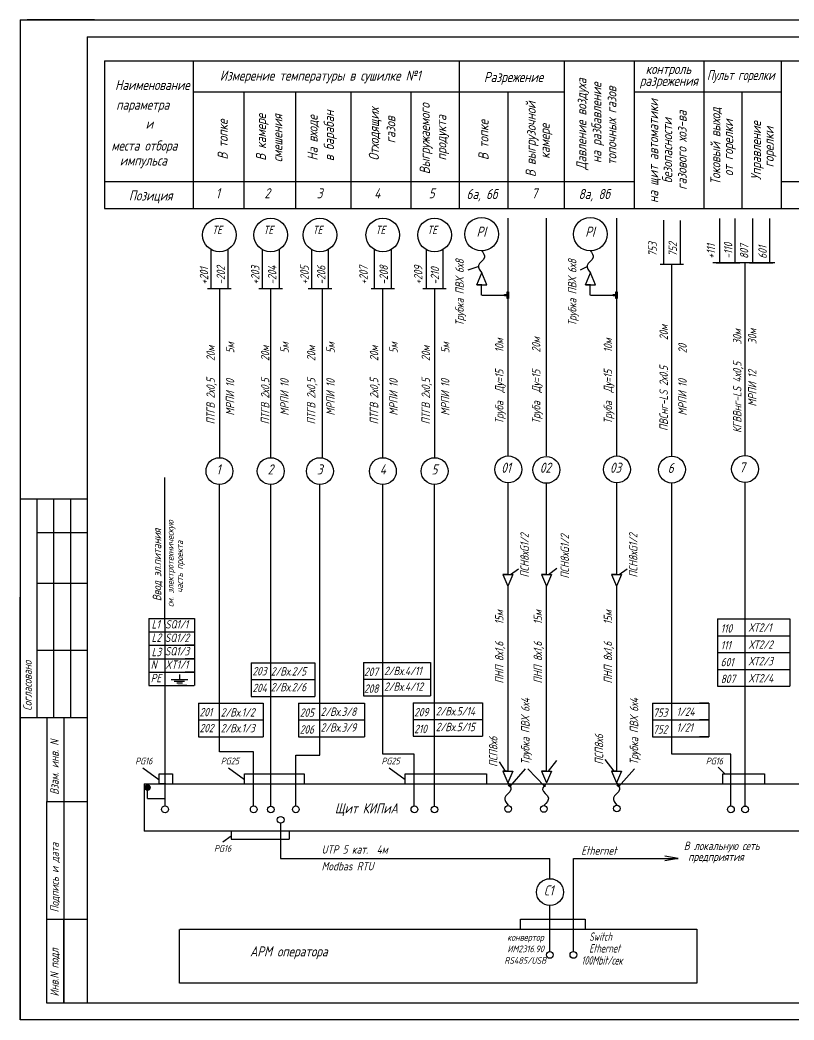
# Model space of a CAD drawing. Header units: millimetres. Extents: x 13 to 643, y 336 to 634.
# Drawn here: x 12.8 to 243, y 336 to 633.5 of the extents above; entities that cross this region are included whole.
import ezdxf

# ---------------------------------------------------------------- set-up
doc = ezdxf.new("R2010")
doc.units = ezdxf.units.MM
doc.header["$MEASUREMENT"] = 0
doc.layers.add('MAIN', color=7, linetype='Continuous', lineweight=50)
doc.layers.add('тонкие', color=7, linetype='Continuous', lineweight=20)
doc.styles.get("Standard").update_dxf_attribs({"font": 'GOST_A.TTF', "oblique": 15, "height": 2.5})

msp = doc.modelspace()

# ---------------------------------------------------------------- hatches: boundary and pattern name
at = {"layer": 'MAIN', "linetype": 'Continuous', "lineweight": -3}
msp.add_hatch(color=7, dxfattribs=at).paths.add_polyline_path([(49.76, 405.19, 1), (51.76, 405.19, 1)])

# ---------------------------------------------------------------- linework, layer by layer
at = {"color": 7, "linetype": 'Continuous'}
for p, q in [((12.84, 633.54), (12.84, 336.04)), ((35.01, 633.54), (15.01, 633.54)), ((148.65, 554.78), (150.15, 558.28)), ((151.65, 554.78), (150.15, 558.28)), ((180.97, 554.78), (182.47, 558.28)), ((183.97, 554.78), (182.47, 558.28)), ((150.15, 554.78), (148.65, 554.78)), ((148.65, 554.78), (151.65, 554.78)), ((148.65, 554.78), (151.65, 554.78)), ((150.15, 554.78), (148.65, 554.78)), ((182.47, 554.78), (180.97, 554.78)), ((180.97, 554.78), (183.97, 554.78)), ((180.97, 554.78), (183.97, 554.78)), ((182.47, 554.78), (180.97, 554.78)), ((156.41, 468.59), (157.91, 465.09)), ((157.91, 468.59), (156.41, 468.59)), ((156.41, 468.59), (159.41, 468.59)), ((156.41, 468.59), (159.41, 468.59)), ((157.91, 468.59), (156.41, 468.59)), ((159.41, 468.59), (157.91, 465.09)), ((167.88, 468.59), (169.38, 465.09)), ((169.38, 468.59), (167.88, 468.59)), ((167.88, 468.59), (170.88, 468.59)), ((167.88, 468.59), (170.88, 468.59)), ((169.38, 468.59), (167.88, 468.59)), ((170.88, 468.59), (169.38, 465.09)), ((188.74, 468.59), (190.24, 465.09)), ((190.24, 468.59), (188.74, 468.59)), ((188.74, 468.59), (191.74, 468.59)), ((188.74, 468.59), (191.74, 468.59)), ((190.24, 468.59), (188.74, 468.59)), ((191.74, 468.59), (190.24, 465.09)), ((51.17, 455.51), (51.17, 435.51)), ((51.17, 455.51), (64.75, 455.51)), ((64.75, 455.51), (64.75, 435.51)), ((220.24, 455.34), (237.74, 455.34)), ((220.24, 455.34), (220.24, 450.34)), ((237.74, 455.34), (241.72, 455.34)), ((241.72, 455.34), (241.72, 450.34)), ((55.92, 453.77), (55.92, 399.71)), ((55.92, 453.77), (55.92, 399.71)), ((51.17, 451.51), (64.75, 451.51)), ((220.24, 450.34), (220.24, 445.34)), ((220.24, 450.34), (237.74, 450.34)), ((220.24, 450.34), (237.74, 450.34)), ((220.24, 450.34), (237.74, 450.34)), ((237.74, 450.34), (241.72, 450.34)), ((237.74, 450.34), (241.72, 450.34)), ((237.74, 450.34), (241.72, 450.34)), ((241.72, 450.34), (241.72, 445.34)), ((51.17, 447.51), (64.67, 447.51)), ((51.17, 447.51), (64.67, 447.51)), ((51.17, 447.51), (64.67, 447.51)), ((64.67, 447.51), (62, 447.51)), ((64.67, 447.51), (62, 447.51)), ((64.67, 447.51), (62, 447.51)), ((51.17, 443.51), (64.67, 443.51)), ((51.17, 443.51), (64.67, 443.51)), ((51.17, 443.51), (64.67, 443.51)), ((64.67, 443.51), (62, 443.51)), ((64.67, 443.51), (62, 443.51)), ((64.67, 443.51), (62, 443.51)), ((220.24, 445.34), (237.74, 445.34)), ((220.24, 445.34), (220.24, 440.34)), ((220.24, 445.34), (237.74, 445.34)), ((220.24, 445.34), (237.74, 445.34)), ((237.74, 445.34), (241.72, 445.34)), ((237.74, 445.34), (241.72, 445.34)), ((237.74, 445.34), (241.72, 445.34)), ((241.72, 445.34), (241.72, 440.34)), ((81.54, 442.3), (97.89, 442.3)), ((81.54, 442.3), (81.54, 437.3)), ((97.89, 442.3), (100.51, 442.3)), ((100.51, 442.3), (100.51, 437.3)), ((114.99, 442.44), (131.69, 442.44)), ((114.99, 442.44), (114.99, 437.44)), ((131.69, 442.44), (134.93, 442.44)), ((134.93, 442.44), (134.93, 437.44)), ((220.24, 440.34), (220.24, 435.34)), ((220.24, 440.34), (237.74, 440.34)), ((220.24, 440.34), (237.74, 440.34)), ((220.24, 440.34), (237.74, 440.34)), ((237.74, 440.34), (241.72, 440.34)), ((237.74, 440.34), (241.72, 440.34)), ((237.74, 440.34), (241.72, 440.34)), ((241.72, 440.34), (241.72, 435.34)), ((51.17, 439.51), (64.67, 439.51)), ((51.17, 439.51), (64.67, 439.51)), ((51.17, 439.51), (64.67, 439.51)), ((51.17, 439.51), (64.67, 439.51)), ((64.67, 439.51), (62, 439.51)), ((64.67, 439.51), (62, 439.51)), ((64.67, 439.51), (62, 439.51)), ((64.67, 439.51), (62, 439.51)), ((114.99, 437.44), (114.99, 432.44)), ((114.99, 437.44), (131.69, 437.44)), ((131.69, 437.44), (134.93, 437.44)), ((131.69, 437.44), (134.93, 437.44)), ((131.69, 437.44), (134.93, 437.44)), ((134.93, 437.44), (134.93, 432.44)), ((51.17, 435.51), (64.67, 435.51)), ((51.17, 435.51), (64.67, 435.51)), ((51.17, 435.51), (64.67, 435.51)), ((51.17, 435.51), (64.67, 435.51)), ((62.42, 435.51), (59.75, 435.51)), ((62.42, 435.51), (59.75, 435.51)), ((62.42, 435.51), (59.75, 435.51)), ((62.42, 435.51), (59.75, 435.51)), ((81.54, 437.3), (81.54, 432.3)), ((81.54, 437.3), (97.89, 437.3)), ((81.54, 437.3), (97.89, 437.3)), ((81.54, 437.3), (97.89, 437.3)), ((97.89, 437.3), (100.51, 437.3)), ((97.89, 437.3), (100.51, 437.3)), ((97.89, 437.3), (100.51, 437.3)), ((100.51, 437.3), (100.51, 432.3)), ((220.24, 435.34), (237.74, 435.34)), ((220.24, 435.34), (237.74, 435.34)), ((237.74, 435.34), (241.72, 435.34)), ((237.74, 435.34), (241.72, 435.34)), ((81.54, 432.3), (97.89, 432.3)), ((81.54, 432.3), (97.89, 432.3)), ((97.89, 432.3), (100.51, 432.3)), ((97.89, 432.3), (100.51, 432.3)), ((114.99, 432.44), (131.69, 432.44)), ((131.69, 432.44), (134.93, 432.44)), ((131.69, 432.44), (134.93, 432.44)), ((65.89, 430.3), (82.78, 430.3)), ((65.89, 430.3), (65.89, 425.3)), ((82.78, 430.3), (85.19, 430.3)), ((85.19, 430.3), (85.19, 425.3)), ((95.61, 430.3), (112.59, 430.3)), ((95.61, 430.3), (95.61, 425.3)), ((112.59, 430.3), (115.3, 430.3)), ((115.3, 430.3), (115.3, 425.3)), ((129.79, 430.43), (146.61, 430.43)), ((129.79, 430.43), (129.79, 425.43)), ((146.61, 430.43), (150.34, 430.43)), ((150.34, 430.43), (150.34, 425.43)), ((200.94, 430.3), (217.64, 430.3)), ((200.94, 430.3), (200.94, 425.3)), ((217.64, 430.3), (214.87, 430.3)), ((217.64, 430.3), (217.64, 425.3)), ((129.79, 425.43), (129.79, 420.43)), ((129.79, 425.43), (146.61, 425.43)), ((129.79, 425.43), (146.61, 425.43)), ((129.79, 425.43), (146.61, 425.43)), ((146.61, 425.43), (150.34, 425.43)), ((146.61, 425.43), (150.34, 425.43)), ((146.61, 425.43), (150.34, 425.43)), ((150.34, 425.43), (150.34, 420.43)), ((65.89, 425.3), (65.89, 420.3)), ((65.89, 425.3), (82.78, 425.3)), ((65.89, 425.3), (82.78, 425.3)), ((65.89, 425.3), (82.78, 425.3)), ((82.78, 425.3), (85.19, 425.3)), ((82.78, 425.3), (85.19, 425.3)), ((82.78, 425.3), (85.19, 425.3)), ((85.19, 425.3), (85.19, 420.3)), ((95.61, 425.3), (95.61, 420.3)), ((95.61, 425.3), (112.59, 425.3)), ((95.61, 425.3), (112.59, 425.3)), ((95.61, 425.3), (112.59, 425.3)), ((112.59, 425.3), (115.3, 425.3)), ((112.59, 425.3), (115.3, 425.3)), ((112.59, 425.3), (115.3, 425.3)), ((115.3, 425.3), (115.3, 420.3)), ((200.94, 425.3), (200.94, 420.3)), ((200.94, 425.3), (217.64, 425.3)), ((200.94, 425.3), (217.64, 425.3)), ((200.94, 425.3), (217.64, 425.3)), ((217.64, 425.3), (214.87, 425.3)), ((217.64, 425.3), (214.87, 425.3)), ((217.64, 425.3), (214.87, 425.3)), ((217.64, 425.3), (217.64, 420.3)), ((65.89, 420.3), (82.78, 420.3)), ((65.89, 420.3), (82.78, 420.3)), ((82.78, 420.3), (85.19, 420.3)), ((82.78, 420.3), (85.19, 420.3)), ((95.61, 420.3), (112.59, 420.3)), ((95.61, 420.3), (112.59, 420.3)), ((112.59, 420.3), (115.3, 420.3)), ((112.59, 420.3), (115.3, 420.3)), ((129.79, 420.43), (146.61, 420.43)), ((129.79, 420.43), (146.61, 420.43)), ((146.61, 420.43), (150.34, 420.43)), ((146.61, 420.43), (150.34, 420.43)), ((200.94, 420.3), (217.64, 420.3)), ((200.94, 420.3), (217.64, 420.3)), ((217.64, 420.3), (214.87, 420.3)), ((217.64, 420.3), (214.87, 420.3)), ((82.31, 399.71), (82.31, 415.83)), ((94.83, 399.71), (94.83, 414.78)), ((130.09, 399.71), (130.09, 415.14)), ((224.21, 399.71), (224.21, 415.14)), ((49.35, 411.07), (54.1, 407.57)), ((49.35, 411.07), (54.1, 407.57)), ((74.8, 411.07), (79.55, 407.57)), ((74.8, 411.07), (79.55, 407.57)), ((122.58, 411.07), (127.33, 407.57)), ((122.58, 411.07), (127.33, 407.57)), ((54.17, 406.32), (54.17, 409.32)), ((54.17, 409.32), (58.17, 409.32)), ((54.17, 406.32), (54.17, 409.32)), ((54.17, 409.32), (58.17, 409.32)), ((58.17, 409.32), (58.17, 406.32)), ((58.17, 409.32), (58.17, 406.32)), ((79.55, 406.32), (79.55, 409.32)), ((79.55, 409.32), (97.3, 409.32)), ((79.55, 406.32), (79.55, 409.32)), ((97.3, 409.32), (97.3, 406.32)), ((97.3, 409.32), (97.3, 406.32)), ((127.33, 406.32), (127.33, 409.32)), ((127.33, 409.32), (151.52, 409.32)), ((127.33, 406.32), (127.33, 409.32)), ((151.52, 409.32), (151.52, 406.32)), ((151.52, 409.32), (151.52, 406.32)), ((156.41, 410.09), (157.91, 406.59)), ((157.91, 410.09), (156.41, 410.09)), ((156.41, 410.09), (159.41, 410.09)), ((156.41, 410.09), (159.41, 410.09)), ((157.91, 410.09), (156.41, 410.09)), ((159.41, 410.09), (157.91, 406.59)), ((167.88, 410.09), (169.38, 406.59)), ((169.38, 410.09), (167.88, 410.09)), ((167.88, 410.09), (170.88, 410.09)), ((167.88, 410.09), (170.88, 410.09)), ((169.38, 410.09), (167.88, 410.09)), ((170.88, 410.09), (169.38, 406.59)), ((188.74, 410.09), (190.24, 406.59)), ((190.24, 410.09), (188.74, 410.09)), ((188.74, 410.09), (191.74, 410.09)), ((188.74, 410.09), (191.74, 410.09)), ((190.24, 410.09), (188.74, 410.09)), ((191.74, 410.09), (190.24, 406.59)), ((221.86, 406.32), (221.86, 409.32)), ((221.86, 409.32), (234.18, 409.32)), ((221.86, 406.32), (221.86, 409.32)), ((234.18, 409.32), (234.18, 406.32)), ((234.18, 409.32), (234.18, 406.32)), ((56.17, 406.32), (54.17, 406.32)), ((56.17, 406.32), (54.17, 406.32)), ((161.69, 363.04), (161.69, 366)), ((161.69, 366), (180.86, 366)), ((180.86, 366), (180.86, 363.04))]:
    msp.add_line(p, q, dxfattribs=at)
at = {"color": 7, "lineweight": 30}
msp.add_line((32.84, 628.54), (32.84, 341.04), dxfattribs=at)
at = {"color": 7}
for p, q in [((146.08, 559.25), (149.11, 560.19)), ((179.55, 559.25), (181.44, 560.19)), ((150.09, 551.68), (150.09, 554.78)), ((182.41, 551.68), (182.41, 554.78))]:
    msp.add_line(p, q, dxfattribs=at)
for p, q in [((12.84, 336.04), (12.84, 461.79)), ((82.31, 415.83), (72.14, 415.83)), ((94.83, 414.78), (102.02, 414.78)), ((130.09, 415.14), (120.72, 415.14)), ((224.21, 415.14), (206.67, 415.14)), ((643.03, 336.04), (12.84, 336.04))]:
    msp.add_line(p, q)
at = {"layer": 'MAIN', "color": 7, "linetype": 'Continuous', "lineweight": -3}
for p, q in [((12.84, 633.54), (643.03, 633.54)), ((12.84, 633.54), (461.57, 633.54)), ((37.92, 621.43), (447.57, 621.43)), ((37.92, 621.43), (37.92, 577.49)), ((64.34, 621.43), (64.34, 577.49)), ((143.47, 621.43), (143.47, 577.49)), ((174.65, 621.43), (174.65, 577.49)), ((195.41, 621.43), (195.41, 577.49)), ((216.16, 621.43), (216.16, 577.49)), ((239.18, 621.43), (239.18, 577.49)), ((64.34, 612.19), (174.65, 612.19)), ((79.41, 612.19), (79.41, 577.49)), ((94.74, 612.19), (94.74, 577.49)), ((111.19, 612.19), (111.19, 577.49)), ((129.02, 612.19), (129.02, 577.49)), ((157.91, 612.19), (157.91, 577.49)), ((195.41, 612.19), (239.18, 612.19)), ((227.45, 612.19), (227.45, 577.49)), ((37.92, 585.49), (195.41, 585.49)), ((239.18, 585.49), (355.77, 585.49)), ((37.92, 577.49), (447.57, 577.49)), ((157.92, 574.63), (157.92, 503.84)), ((169.39, 503.83), (169.39, 574.63)), ((190.24, 574.63), (190.24, 503.84)), ((220.83, 574.5), (220.83, 561.3)), ((225.44, 574.5), (225.44, 561.3)), ((230.69, 574.5), (230.69, 561.3)), ((235.69, 574.5), (235.69, 561.3)), ((204.14, 573.94), (204.14, 560.89)), ((209.14, 573.9), (209.14, 560.89)), ((69.61, 565.28), (69.61, 553.63)), ((84.86, 565.28), (84.86, 553.63)), ((99.48, 565.28), (99.48, 553.63)), ((118.19, 565.28), (118.19, 553.63)), ((133.57, 565.28), (133.57, 553.63)), ((74.61, 565.24), (74.61, 553.63)), ((89.86, 565.24), (89.86, 553.63)), ((104.48, 565.24), (104.48, 553.63)), ((123.19, 565.24), (123.19, 553.63)), ((138.57, 565.24), (138.57, 553.63)), ((150.08, 564.82), (150.08, 564.82)), ((182.41, 564.82), (182.41, 564.82)), ((206.67, 503.78), (206.67, 560.89)), ((219.86, 561.3), (226.86, 561.3)), ((228.45, 503.95), (228.45, 561.3)), ((229.73, 561.3), (236.73, 561.3)), ((72.14, 553.63), (72.14, 503.33)), ((87.39, 503.33), (87.39, 553.63)), ((102.71, 553.63), (102.71, 503.33)), ((120.72, 503.33), (120.72, 553.63)), ((136.1, 553.63), (136.1, 503.33)), ((150.13, 551.68), (157.96, 551.68)), ((156.92, 551.86), (157.72, 551.86)), ((156.92, 551.46), (156.92, 551.86)), ((157.72, 551.46), (156.92, 551.46)), ((157.72, 552.66), (158.12, 552.66)), ((157.72, 551.86), (157.72, 552.66)), ((157.72, 550.66), (157.72, 551.46)), ((158.12, 550.66), (157.72, 550.66)), ((158.12, 552.66), (158.12, 550.66)), ((182.45, 551.68), (190.29, 551.68)), ((189.25, 551.86), (190.05, 551.86)), ((189.25, 551.46), (189.25, 551.86)), ((190.05, 551.46), (189.25, 551.46)), ((190.05, 552.66), (190.45, 552.66)), ((190.05, 551.86), (190.05, 552.66)), ((190.05, 550.66), (190.05, 551.46)), ((190.45, 550.66), (190.05, 550.66)), ((190.45, 552.66), (190.45, 550.66)), ((55.92, 453.77), (55.92, 497.46)), ((72.14, 415.83), (72.14, 495.33)), ((87.39, 399.67), (87.39, 495.33)), ((102.02, 414.78), (102.02, 495.33)), ((120.72, 415.14), (120.72, 495.33)), ((136.1, 399.67), (136.1, 495.33)), ((157.91, 495.84), (157.91, 468.59)), ((169.39, 468.59), (169.39, 495.84)), ((190.24, 495.84), (190.24, 468.59)), ((206.67, 415.14), (206.67, 495.78)), ((228.45, 399.69), (228.45, 495.95)), ((158.65, 468.59), (161.04, 470.26)), ((169.95, 468.59), (172.51, 470.44)), ((190.95, 468.59), (193.33, 470.26)), ((157.91, 465.09), (157.91, 410.09)), ((169.39, 410.09), (169.39, 465.1)), ((190.24, 465.09), (190.24, 410.09)), ((60.28, 438.85), (60.28, 437.32)), ((57.77, 437.32), (62.79, 437.32)), ((58.71, 436.85), (61.73, 436.85)), ((59.48, 436.37), (61.14, 436.37)), ((157.17, 410.09), (155.41, 412.83)), ((158.5, 405.43), (163.18, 410.73)), ((163.89, 410.77), (168.8, 405.6)), ((169.95, 410.09), (172.51, 413.19)), ((189.49, 410.09), (186.86, 413.51)), ((190.83, 405.43), (195.51, 410.73)), ((220.42, 411.29), (222.42, 409.29)), ((49.74, 406.32), (432.46, 406.32)), ((49.74, 406.32), (49.74, 392.21)), ((50.76, 401.92), (50.76, 406.13)), ((158.89, 405.16), (158, 405.76)), ((168.5, 405.6), (169.08, 405.6)), ((191.21, 405.16), (190.33, 405.76)), ((50.76, 401.92), (55.84, 401.92)), ((51.44, 401.92), (55.84, 401.92)), ((51.77, 401.92), (53.81, 401.92)), ((51.77, 401.92), (53.81, 401.92)), ((55.23, 401.92), (55.92, 401.92)), ((55.23, 401.92), (55.92, 401.92)), ((90.34, 394.69), (90.34, 384.04)), ((432.46, 392.21), (49.74, 392.21)), ((73.16, 389.04), (75.66, 390.79)), ((75.66, 392.21), (75.66, 389.79)), ((75.66, 389.79), (92.84, 389.79)), ((92.84, 392.21), (92.84, 389.79)), ((90.34, 384.04), (170.38, 384.04)), ((170.38, 378.08), (170.38, 384.04)), ((177.38, 356.39), (177.38, 384.1)), ((177.38, 384.1), (201.97, 384.1)), ((200.17, 384.1), (208.54, 384.1)), ((208.54, 384.1), (204.62, 384.78)), ((208.54, 384.1), (204.62, 383.41)), ((170.38, 356.39), (170.38, 370.08)), ((60.25, 346.95), (60.25, 363)), ((60.37, 363.04), (214.1, 363.04)), ((214.1, 363.04), (214.1, 346.95)), ((214.1, 346.95), (60.25, 346.95))]:
    msp.add_line(p, q, dxfattribs=at)
at = {"layer": 'MAIN', "color": 7, "linetype": 'Continuous', "lineweight": 30}
for p, q in [((32.84, 628.54), (638.03, 628.54)), ((203.17, 560.89), (210.17, 560.89)), ((237.25, 561.3), (218.87, 561.3)), ((68.64, 553.63), (75.64, 553.63)), ((83.89, 553.63), (90.89, 553.63)), ((98.52, 553.63), (105.52, 553.63)), ((117.22, 553.63), (124.22, 553.63)), ((132.6, 553.63), (139.6, 553.63)), ((12.84, 491.04), (32.84, 491.04)), ((17.84, 491.04), (17.84, 426.04)), ((22.84, 491.04), (22.84, 426.04)), ((27.84, 491.04), (27.84, 426.04)), ((17.84, 481.04), (32.84, 481.04)), ((17.84, 466.04), (32.84, 466.04)), ((17.84, 446.04), (32.84, 446.04)), ((12.84, 426.04), (32.84, 426.04)), ((20.84, 426.04), (20.84, 401.04)), ((25.84, 426.04), (25.84, 341.04)), ((20.84, 341.04), (20.84, 401.04)), ((20.84, 401.04), (32.84, 401.04)), ((20.84, 366.04), (32.84, 366.04)), ((25.84, 341.04), (25.84, 366.04)), ((32.84, 341.04), (20.84, 341.04)), ((638.03, 341.04), (32.84, 341.04))]:
    msp.add_line(p, q, dxfattribs=at)
at = {"layer": 'MAIN', "color": 7, "linetype": 'Continuous', "lineweight": -3}
for centre, radius in [((72.14, 569.59), 5), ((87.39, 569.59), 5), ((102.02, 569.59), 5), ((120.72, 569.59), 5), ((136.1, 569.59), 5), ((150.08, 569.82), 5), ((182.41, 569.82), 5), ((72.15, 499.33), 4), ((87.4, 499.33), 4), ((102.02, 499.33), 4), ((120.73, 499.33), 4), ((136.11, 499.33), 4), ((158.03, 499.84), 4), ((169.37, 499.71), 4), ((190.33, 499.84), 4), ((206.68, 499.78), 4), ((228.45, 499.95), 4), ((55.96, 398.71), 1), ((55.96, 398.71), 1), ((82.33, 398.71), 1), ((87.41, 398.67), 1), ((94.85, 398.71), 1), ((130.11, 398.71), 1), ((136.1, 398.67), 1), ((157.98, 398.82), 1), ((168.61, 398.82), 1), ((190.3, 398.94), 1), ((224.23, 398.71), 1), ((228.44, 398.69), 1), ((90.35, 395.6), 1), ((170.44, 374.08), 4), ((170.38, 355.39), 1), ((177.38, 355.39), 1)]:
    msp.add_circle(centre, radius, dxfattribs=at)
for points in [[(150.08, 564.95), (150.94, 562.94), (149.15, 560.53), (150.15, 558.28)], [(182.4, 564.95), (183.26, 562.94), (181.47, 560.53), (182.47, 558.28)], [(157.91, 406.59), (158.77, 404.58), (156.98, 402.16), (157.98, 399.91)], [(169.44, 406.41), (168.19, 404.66), (169.94, 402.16), (168.69, 399.91)], [(190.24, 406.59), (191.1, 404.58), (189.3, 402.16), (190.3, 399.91)]]:
    msp.add_spline(points, degree=3, dxfattribs=at)

# ---------------------------------------------------------------- texts
at = {"color": 7, "linetype": 'Continuous', "oblique": 15}
for s, height, p in [('PI', 3, (148.61, 569.07)), ('PI', 3, (180.93, 569.07)), ('L1', 2.5, (51.96, 452.5)), ('SQ1/1', 2.5, (56.01, 452.5)), ('110', 2.5, (221.18, 451.27)), ('ХТ2/1', 2.5, (229.49, 451.55)), ('L2', 2.5, (51.96, 448.54)), ('SQ1/2', 2.5, (55.93, 448.5)), ('L3', 2.5, (51.96, 444.26)), ('SQ1/3', 2.5, (55.93, 444.5)), ('111', 2.5, (221.18, 446.27)), ('ХТ2/2', 2.5, (229.49, 446.46)), ('601', 2.5, (221.18, 441.27)), ('ХТ2/3', 2.5, (229.49, 441.55)), ('N', 2.5, (51.71, 440.51)), ('XT1/1', 2.5, (56.01, 440.51)), ('203', 2.5, (81.96, 438.57)), ('2/Вх.2/5', 2.5, (87.41, 438.51)), ('207', 2.5, (115.13, 438.38)), ('2/Вх.4/11', 2.5, (121.08, 438.65)), ('PE', 2.5, (51.71, 436.51)), ('807', 2.5, (221.18, 436.27)), ('ХТ2/4', 2.5, (229.49, 436.46)), ('204', 2.5, (81.96, 433.57)), ('2/Вх.2/6', 2.5, (87.41, 433.82)), ('208', 2.5, (115.13, 433.38)), ('2/Вх.4/12', 2.5, (121.08, 433.97)), ('201', 2.5, (66.22, 426.37)), ('2/Вх.1/2', 2.5, (72.53, 426.31)), ('205', 2.5, (96.03, 426.23)), ('2/Вх.3/8', 2.5, (102.22, 426.51)), ('209', 2.5, (130.04, 426.37)), ('2/Вх.5/14', 2.5, (136.47, 426.64)), ('753', 2.5, (201.07, 426.23)), ('1/24', 2.5, (208.07, 426.51)), ('202', 2.5, (66.22, 421.64)), ('2/Вх.1/3', 2.5, (72.53, 421.62)), ('206', 2.5, (96.03, 421.23)), ('2/Вх.3/9', 2.5, (102.22, 421.82)), ('210', 2.5, (130.04, 421.37)), ('2/Вх.5/15', 2.5, (136.47, 421.96)), ('752', 2.5, (201.07, 421.23)), ('1/21', 2.5, (208.07, 421.82)), ('PG16', 2, (47.1, 412.07)), ('PG25', 2, (72.55, 412.07)), ('PG25', 2, (120.33, 412.07)), ('PG16', 2, (216.77, 412.07)), ('PG16', 2, (70.54, 386.07)), ('Ethernet', 2.5, (179.71, 385.19)), ('В локальную сеть', 2.5, (210.23, 386.6)), (' предприятия', 2.5, (210.23, 383.35))]:
    msp.add_text(s, height=height, dxfattribs=at).set_placement(p)
for s, height, p in [('Трубка ПВХ 6х8  ', 2.5, (144.8, 542.54)), ('Трубка ПВХ 6х8  ', 2.5, (178.28, 542.54)), ('Ввод эл.питания', 2.5, (54.83, 460.64)), ('см. электротехническую ', 2, (58.5, 458.89)), (' часть проекта', 2, (61.34, 462.03))]:
    msp.add_text(s, height=height, rotation=90, dxfattribs=at).set_placement(p)
at = {"layer": 'MAIN', "color": 7, "linetype": 'Continuous', "lineweight": -3, "oblique": 15}
for s, height, p in [('контроль', 3, (198.87, 617.47)), ('Измерение температуры в сушилке №1', 3, (72.27, 615.51)), ('Разрежение', 3, (150.79, 615.08)), ('разрежения', 3, (197.1, 613.94)), ('Наименование', 3, (41.12, 612.72)), ('параметра', 3, (41.45, 606.82)), ('и', 3, (50.22, 601.2)), ('места отбора', 3, (40.02, 594.68)), ('импульса', 3, (42.51, 590.24)), ('Позиция', 3, (45.21, 579.82)), ('ТЕ', 2.5, (69.99, 569.83)), ('ТЕ', 2.5, (85.24, 569.83)), ('ТЕ', 2.5, (99.87, 569.83)), ('ТЕ', 2.5, (118.57, 569.83)), ('ТЕ', 2.5, (133.95, 569.83)), ('1', 3, (71.23, 498.33)), ('2', 3, (86.48, 498.33)), ('3', 3, (101.11, 498.33)), ('4', 3, (119.82, 498.33)), ('5', 3, (135.2, 498.33)), ('01', 3, (155.93, 498.84)), ('02', 3, (167.4, 498.84)), ('03', 3, (188.25, 498.84)), ('6', 3, (205.45, 498.78)), ('7', 3, (226.73, 498.95)), ('Щит КИПиА ', 3, (106.46, 397.52)), ('С1', 3, (168.64, 373.08)), ('АРМ оператора', 3, (81.22, 354.93))]:
    msp.add_text(s, height=height, dxfattribs=at).set_placement(p)
for s, height, p in [('Давление воздуха', 3, (181.26, 588.96)), ('на разбавление', 3, (185.72, 590.97)), ('топочных газов', 3, (190.17, 590.39)), ('на щит автоматики', 3, (202.62, 579.09)), ('в барабан', 3, (106.2, 591.55)), ('Отходящих ', 3, (119.56, 591.71)), ('Выгружаемого', 3, (134.71, 587.66)), ('В выгрузочной ', 3, (166.21, 586.81)), ('Токовый выход', 3, (221.09, 584.52)), ('В топке ', 3, (74.63, 592.01)), ('В камере', 3, (86, 591.66)), ('смешения', 3, (90.87, 591.24)), ('На входе ', 3, (101.33, 591.71)), ('газов', 3, (124.44, 596.87)), ('продукта', 3, (139.59, 591.75)), ('В топке  ', 3, (152.15, 591.86)), ('безопасности', 3, (206.77, 584.96)), ('газового хоз-ва', 3, (211.06, 583.03)), ('от горелки', 3, (224.9, 587.08)), ('камере', 3, (170.36, 592.26)), ('Управление ', 3, (233.17, 585.92)), (' горелки', 3, (236.98, 588.16)), ('753', 2.5, (202.18, 563.17)), ('752', 2.5, (208.18, 563.17)), ('+111', 2.5, (219.53, 562.49)), ('-110', 2.5, (224.64, 562.49)), ('807', 2.5, (229.39, 562.49)), ('601', 2.5, (234.89, 562.49)), ('+201', 2.5, (68.8, 554.82)), ('-202', 2.5, (73.8, 554.82)), ('+203', 2.5, (84.05, 554.82)), ('-204', 2.5, (89.05, 554.82)), ('+205', 2.5, (98.67, 554.82)), ('-206', 2.5, (103.67, 554.82)), ('+207', 2.5, (116.23, 554.82)), ('-208', 2.5, (122.23, 554.82)), ('+209', 2.5, (132.47, 554.82)), ('-210', 2.5, (137.47, 554.82)), ('ПВСнг-LS 2х0.5      20м', 2.5, (205.48, 511.28)), ('КГВВнг-LS 4х0,5    30м', 2.5, (227.35, 510.68, 124.48)), ('Труба  Ду=15    10м', 2.5, (156.59, 513.4)), ('Труба  Ду=15    20м', 2.5, (167.56, 513.4)), ('Труба  Ду=15    10м', 2.5, (188.91, 513.4)), ('ПСН8хG1/2', 2.5, (164.12, 467.68)), ('ПСН8хG1/2', 2.5, (176.08, 467.36)), ('ПСН8хG1/2', 2.5, (196.42, 467.68)), ('ПНП 8х1,6    15м', 2.5, (156.59, 436.13)), ('ПНП 8х1,6    15м', 2.5, (168.07, 436.15)), ('ПНП 8х1,6    15м', 2.5, (188.91, 436.13)), ('Согласовано', 2.5, (16.32, 428.04)), ('Трубка ПВХ 6х4', 2.5, (164.35, 411.99)), ('Трубка ПВХ 6х4', 2.5, (196.67, 411.99)), ('Взам. инв. N', 2.5, (24.32, 403.04)), ('ПСП8х6', 2.5, (154.81, 411.33)), ('ПСП8х6', 2.5, (186.26, 412)), ('Подпись и дата', 2.5, (24.37, 368.04)), ('Инв.N подл', 2.5, (24.32, 343.04))]:
    msp.add_text(s, height=height, rotation=90, dxfattribs=at).set_placement(p)
at = {"layer": 'MAIN', "color": 7, "linetype": 'Continuous', "lineweight": -3, "oblique": 15, "width": 0.9}
msp.add_text('Пульт горелки', height=3, dxfattribs=at).set_placement((217.09, 615.66))
at = {"layer": 'MAIN', "color": 0, "linetype": 'Continuous', "lineweight": -3, "oblique": 15}
for s, height, p in [('1', 3, (71.07, 580.49)), ('2', 3, (85.52, 580.49)), ('3', 3, (101.08, 580.49)), ('4', 3, (118.17, 580.49)), ('5', 3, (134.37, 580.49)), ('6a, 6б', 3, (145.61, 580.27)), ('7', 3, (164.96, 580.49)), ('8a, 8б', 3, (178.93, 580.27)), ('UTP 5 кат.  4м', 2.5, (102.51, 385.53)), ('Modbas RTU', 2.5, (102.51, 380.55))]:
    msp.add_text(s, height=height, dxfattribs=at).set_placement(p)
for s, p in [('МРПИ 12      30м', (231.83, 518.54, 124.48)), ('ПТГВ 2х0,5    20м', (70.77, 513.24)), ('МРПИ 10      5м', (76.55, 515.85)), ('ПТГВ 2х0,5    20м', (86.96, 513.24)), ('МРПИ 10      5м', (92.74, 515.85)), ('ПТГВ 2х0,5    20м', (100.65, 513.24)), ('МРПИ 10      5м', (106.43, 515.85)), ('ПТГВ 2х0,5    20м', (119.36, 513.24)), ('МРПИ 10      5м', (125.13, 515.85)), ('ПТГВ 2х0,5    20м', (134.74, 513.24)), ('МРПИ 10      5м', (140.52, 515.85)), ('МРПИ 10      20', (211.08, 515.85))]:
    msp.add_text(s, height=2.5, rotation=90, dxfattribs=at).set_placement(p)
at = {"layer": 'тонкие', "color": 7, "linetype": 'Continuous', "oblique": 15}
for s, p in [('конвертор', (157.71, 359.61)), ('ИМ2316.90', (157.76, 356.2)), ('RS485/USB', (156.85, 352.75))]:
    msp.add_text(s, height=2, dxfattribs=at).set_placement(p)
at = {"layer": 'тонкие', "color": 7, "linetype": 'Continuous', "oblique": 15, "width": 0.8}
for s, p in [('Switch', (182.06, 359.59)), ('Ethernet ', (182.06, 356.1)), (' 100Mbit/сек', (178.62, 352.52))]:
    msp.add_text(s, height=2.5, dxfattribs=at).set_placement(p)

doc.saveas('drawing.dxf')
